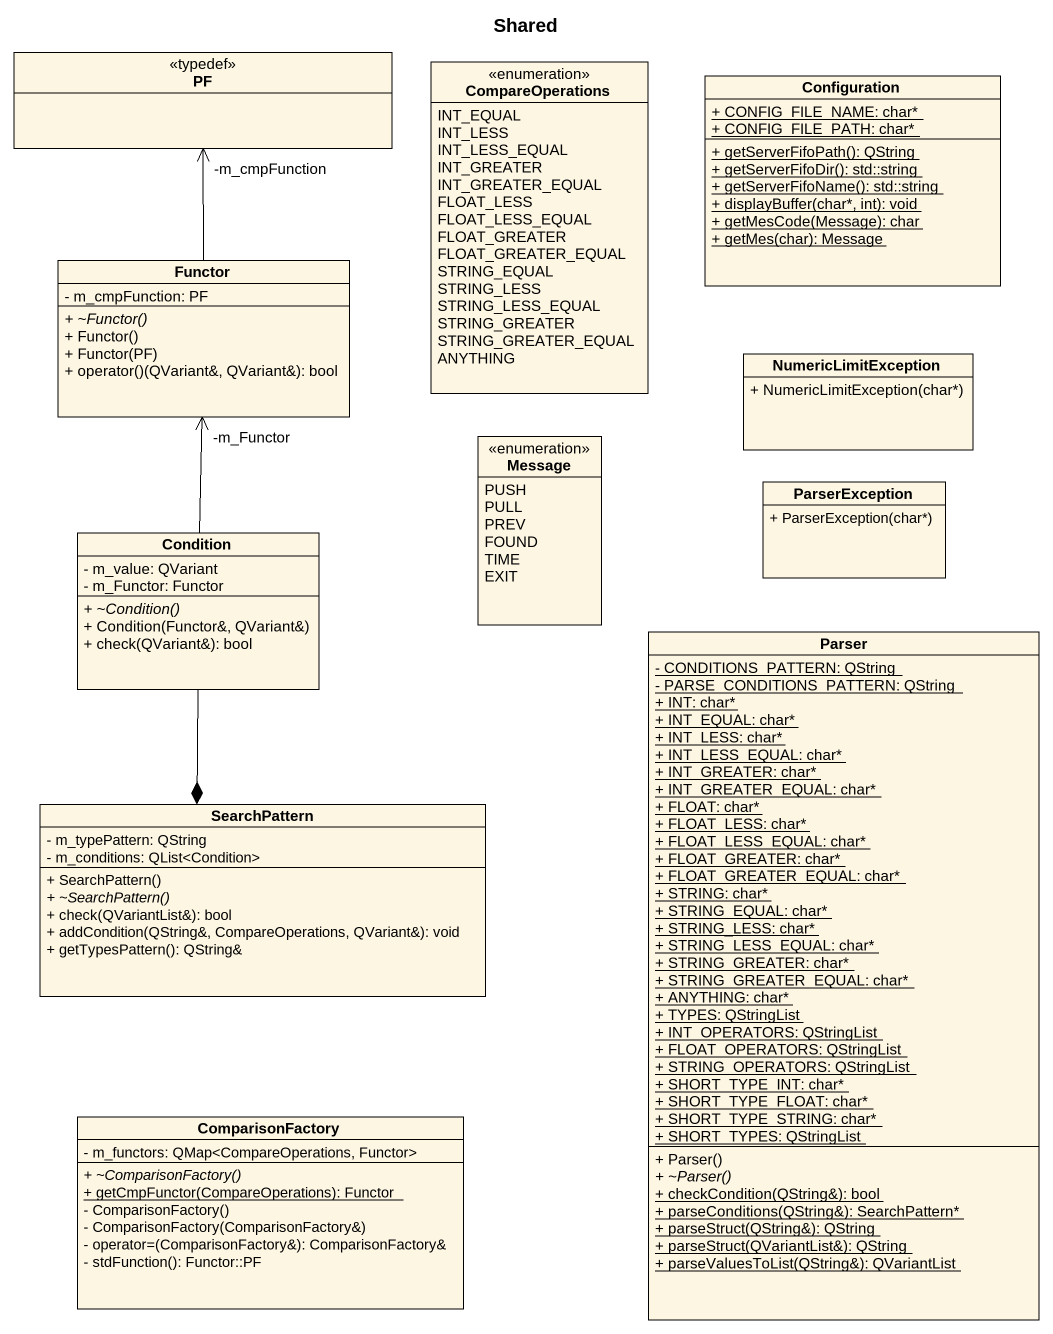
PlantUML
@startuml
title Shared
hide circle
hide empty members
skinparam classAttributeIconSize 0
class PF <<typedef>>
enum CompareOperations {
  INT_EQUAL
  INT_LESS
  INT_LESS_EQUAL
  INT_GREATER
  INT_GREATER_EQUAL
  FLOAT_LESS
  FLOAT_LESS_EQUAL
  FLOAT_GREATER
  FLOAT_GREATER_EQUAL
  STRING_EQUAL
  STRING_LESS
  STRING_LESS_EQUAL
  STRING_GREATER
  STRING_GREATER_EQUAL
  ANYTHING
}
class Configuration {
  {static} + CONFIG_FILE_NAME: char*
  {static} + CONFIG_FILE_PATH: char*
  {static} + getServerFifoPath(): QString
  {static} + getServerFifoDir(): std::string
  {static} + getServerFifoName(): std::string
  {static} + displayBuffer(char*, int): void
  {static} + getMesCode(Message): char
  {static} + getMes(char): Message
}
class Functor {
  - m_cmpFunction: PF
  {abstract} + ~Functor()
  + Functor()
  + Functor(PF)
  + operator()(QVariant&, QVariant&): bool
}
class NumericLimitException {
  + NumericLimitException(char*)
}
enum Message {
  PUSH
  PULL
  PREV
  FOUND
  TIME
  EXIT
}
class ParserException {
  + ParserException(char*)
}
class Condition {
  - m_value: QVariant
  - m_Functor: Functor
  {abstract} + ~Condition()
  + Condition(Functor&, QVariant&)
  + check(QVariant&): bool
}
class Parser {
  {static} - CONDITIONS_PATTERN: QString
  {static} - PARSE_CONDITIONS_PATTERN: QString
  {static} + INT: char*
  {static} + INT_EQUAL: char*
  {static} + INT_LESS: char*
  {static} + INT_LESS_EQUAL: char*
  {static} + INT_GREATER: char*
  {static} + INT_GREATER_EQUAL: char*
  {static} + FLOAT: char*
  {static} + FLOAT_LESS: char*
  {static} + FLOAT_LESS_EQUAL: char*
  {static} + FLOAT_GREATER: char*
  {static} + FLOAT_GREATER_EQUAL: char*
  {static} + STRING: char*
  {static} + STRING_EQUAL: char*
  {static} + STRING_LESS: char*
  {static} + STRING_LESS_EQUAL: char*
  {static} + STRING_GREATER: char*
  {static} + STRING_GREATER_EQUAL: char*
  {static} + ANYTHING: char*
  {static} + TYPES: QStringList
  {static} + INT_OPERATORS: QStringList
  {static} + FLOAT_OPERATORS: QStringList
  {static} + STRING_OPERATORS: QStringList
  {static} + SHORT_TYPE_INT: char*
  {static} + SHORT_TYPE_FLOAT: char*
  {static} + SHORT_TYPE_STRING: char*
  {static} + SHORT_TYPES: QStringList
  + Parser()
  {abstract} + ~Parser()
  {static} + checkCondition(QString&): bool
  {static} + parseConditions(QString&): SearchPattern*
  {static} + parseStruct(QString&): QString
  {static} + parseStruct(QVariantList&): QString
  {static} + parseValuesToList(QString&): QVariantList
}
class SearchPattern {
  - m_typePattern: QString
  - m_conditions: QList<Condition>
  + SearchPattern()
  {abstract} + ~SearchPattern()
  + check(QVariantList&): bool
  + addCondition(QString&, CompareOperations, QVariant&): void
  + getTypesPattern(): QString&
}
class ComparisonFactory {
  - m_functors: QMap<CompareOperations, Functor>
  {abstract} + ~ComparisonFactory()
  {static} + getCmpFunctor(CompareOperations): Functor
  - ComparisonFactory()
  - ComparisonFactory(ComparisonFactory&)
  - operator=(ComparisonFactory&): ComparisonFactory&
  - stdFunction(): Functor::PF
}
Functor -up-> "-m_cmpFunction" PF
Condition -up-> "-m_Functor" Functor
Condition --* SearchPattern
@enduml
